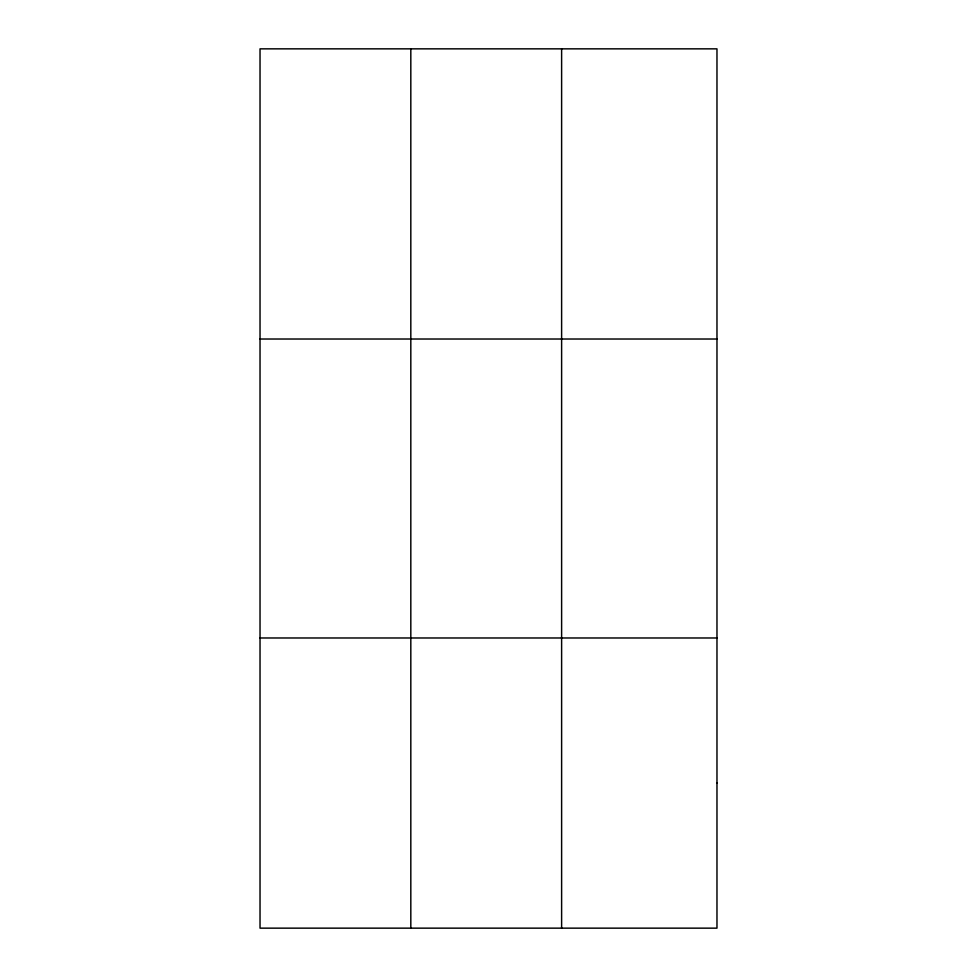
<?xml version="1.0" encoding="UTF-8"?>
<svg xmlns="http://www.w3.org/2000/svg" width="977" height="977" viewBox="0 0 977 977"><rect width="100%" height="100%" fill="white"/><g stroke="black" fill="none" stroke-linecap="round" stroke-linejoin="round"><path stroke-width="1.47" d="M410.816 48.85L410.816 928.15M561.616 48.85L561.616 928.15M260.029 339.019L716.971 339.019M260.029 637.981L716.971 637.981M716.971 783.066L716.971 928.15L260.029 928.15L260.029 48.85L716.971 48.85L716.971 783.066"/></g></svg>
